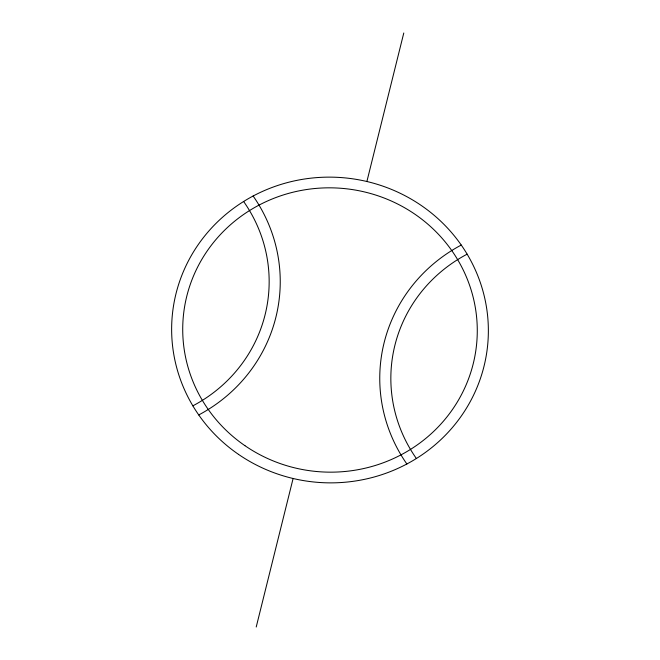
<?xml version="1.0" encoding="UTF-8"?>
<svg xmlns="http://www.w3.org/2000/svg" width="660" height="660" viewBox="0 0 660 660"><rect width="100%" height="100%" fill="white"/><g stroke="black" fill="none" stroke-linecap="round" stroke-linejoin="round"><path stroke-width="0.99" d="M256.22 627L293.106 478.5M366.894 181.5L403.78 33M416.377 458.51A147.304 142.148 3.7 0 1 467.14 254.166M406.865 463.996A158.392 152.848 3.7 0 1 461.257 245.05M253.135 196.004A158.392 152.848 3.7 0 1 198.743 414.95M243.623 201.49A147.304 142.148 3.7 0 1 192.86 405.834M238.516 454.377A158.392 152.848 3.7 0 0 487.69 344.792A158.392 152.848 3.7 0 0 263.794 190.839A158.392 152.848 3.7 0 0 238.516 454.377M244.918 445.665A147.304 142.148 3.7 0 0 476.652 343.753A147.304 142.148 3.7 0 0 268.43 200.574A147.304 142.148 3.7 0 0 244.918 445.665"/></g></svg>
